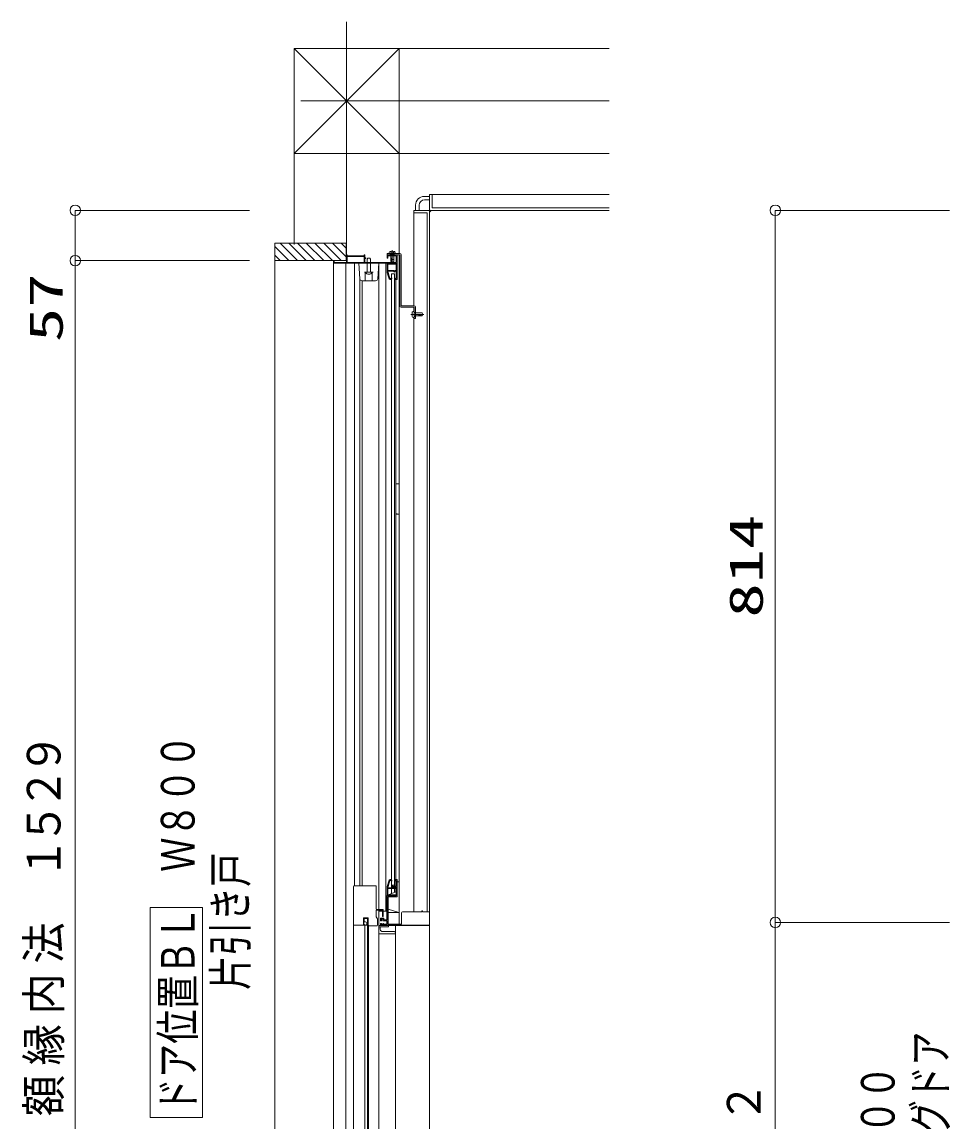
# Model space of a CAD drawing. Units: millimetres on the paper. Extents: x -305 to 305, y -152 to 152.
# Drawn here: x -218.2 to -165.1, y 20.5 to 83.3 of the extents above; entities that cross this region are included whole.
import ezdxf
from ezdxf.enums import TextEntityAlignment as Align

# ---------------------------------------------------------------- set-up
doc = ezdxf.new("R2010")
doc.units = ezdxf.units.MM
doc.linetypes.add('LONG_CHAIN', pattern=[21, 18, -1, 1, -1])
doc.layers.add('0-0_0', color=7, linetype='Continuous', lineweight=9)
doc.layers.add('0-1_VIEW0001', color=7, linetype='Continuous', lineweight=9)
doc.styles.add('ＭＳ ゴシック', font='')
doc.styles.get('ＭＳ ゴシック').set_extended_font_data('MS Gothic')

# ---------------------------------------------------------------- blocks, each defined once
blk = doc.blocks.new('_ORIGIN')
at = {"layer": '0-0_0'}
blk.add_line((0, 0), (-1, 0), dxfattribs=at)
blk.add_circle((0, 0), 0.5, dxfattribs=at)

msp = doc.modelspace()

# ---------------------------------------------------------------- linework, layer by layer
at = {"layer": '0-1_VIEW0001', "linetype": 'LONG_CHAIN'}
for p, q in [((-199.684, 83.335), (-199.684, 69.606)), ((-184.684, 78.823), (-202.292, 78.823))]:
    msp.add_line(p, q, dxfattribs=at)
at = {"layer": '0-1_VIEW0001'}
for p, q in [((-196.684, 81.823), (-202.684, 75.823)), ((-202.684, 81.823), (-202.684, 70.621)), ((-196.684, 75.823), (-202.683, 81.823)), ((-184.684, 81.823), (-202.683, 81.823)), ((-196.684, 81.823), (-196.684, 70.101)), ((-184.684, 75.823), (-202.684, 75.823)), ((-195.234, 73.371), (-194.934, 73.371)), ((-195.234, 73.171), (-194.934, 73.171)), ((-194.934, 73.471), (-184.684, 73.471)), ((-194.934, 72.596), (-194.934, 73.471)), ((-194.784, 72.721), (-194.784, 73.471)), ((-205.223, 72.571), (-215.183, 72.571)), ((-195.834, 72.571), (-195.834, 67.121)), ((-194.959, 72.571), (-195.834, 72.571)), ((-195.084, 72.421), (-195.834, 72.421)), ((-195.734, 72.872), (-195.734, 72.571)), ((-195.534, 72.872), (-195.534, 72.571)), ((-195.084, 72.421), (-195.084, 32.471)), ((-194.934, 72.546), (-194.934, 32.25)), ((-194.934, 32.571), (-194.934, 72.422)), ((-194.909, 72.571), (-184.684, 72.571)), ((-184.684, 72.571), (-194.785, 72.571)), ((-194.784, 72.721), (-184.684, 72.721)), ((-165.223, 72.571), (-175.183, 72.571)), ((-215.183, 70.297), (-215.183, 71.971)), ((-175.183, 32.471), (-175.183, 71.971)), ((-199.712, 70.696), (-203.787, 70.696)), ((-203.787, 70.696), (-203.787, -7.729)), ((-203.787, 70.511), (-202.973, 69.696)), ((-203.478, 70.696), (-202.478, 69.696)), ((-202.983, 70.696), (-201.983, 69.696)), ((-202.488, 70.696), (-201.488, 69.696)), ((-201.988, 70.696), (-200.988, 69.696)), ((-201.487, 70.696), (-200.488, 69.696)), ((-200.988, 70.696), (-199.988, 69.696)), ((-200.492, 70.696), (-199.712, 69.915)), ((-199.992, 70.696), (-199.712, 70.415)), ((-199.712, 69.696), (-199.712, 70.696)), ((-203.787, 70.016), (-203.468, 69.696)), ((-199.684, 70.021), (-199.684, 69.596)), ((-199.639, 70.021), (-199.684, 70.021)), ((-199.639, 69.971), (-199.639, 70.021)), ((-198.679, 69.971), (-199.639, 69.971)), ((-199.639, 69.926), (-199.639, 69.596)), ((-198.679, 69.926), (-199.639, 69.926)), ((-198.679, 69.971), (-198.679, 70.021)), ((-198.649, 70.021), (-198.679, 70.021)), ((-198.679, 69.596), (-198.679, 69.926)), ((-198.634, 69.866), (-198.634, 70.006)), ((-198.584, 69.866), (-198.634, 69.866)), ((-198.634, 69.821), (-198.584, 69.821)), ((-198.634, 69.596), (-198.634, 69.821)), ((-198.584, 69.821), (-198.584, 69.866)), ((-198.474, 69.846), (-198.509, 69.776)), ((-197.364, 70.101), (-196.634, 70.101)), ((-197.359, 70.021), (-197.359, 69.846)), ((-197.359, 69.846), (-197.319, 69.846)), ((-196.799, 70.021), (-197.344, 70.021)), ((-197.319, 69.976), (-196.839, 69.976)), ((-197.319, 69.846), (-197.319, 69.976)), ((-197.244, 70.101), (-197.239, 70.157)), ((-197.187, 70.1), (-197.187, 70.02)), ((-197.172, 70.22), (-197.126, 70.129)), ((-197.152, 69.652), (-197.152, 70.066)), ((-197.077, 69.62), (-197.137, 69.819)), ((-197.126, 70.129), (-197.069, 70.098)), ((-197.069, 69.677), (-197.112, 69.822)), ((-197.069, 70.289), (-197.069, 69.555)), ((-197.012, 70.129), (-197.069, 70.098)), ((-196.967, 70.22), (-197.012, 70.129)), ((-196.987, 70.066), (-196.987, 69.652)), ((-196.983, 70.077), (-196.983, 70.067)), ((-196.962, 70.101), (-196.962, 70.021)), ((-196.894, 70.101), (-196.899, 70.157)), ((-196.839, 69.976), (-196.839, 69.596)), ((-196.784, 68.646), (-196.784, 70.021)), ((-196.684, 70.021), (-196.684, 31.781)), ((-196.634, 70.021), (-196.634, 67.121)), ((-196.554, 70.021), (-196.554, 67.121)), ((-205.223, 69.697), (-215.183, 69.697)), ((-205.223, 69.697), (-215.183, 69.697)), ((-215.183, 69.697), (-215.183, 64.858)), ((-199.712, 69.696), (-203.787, 69.696)), ((-200.434, -3.72), (-200.434, 69.696)), ((-200.384, 69.696), (-200.434, 69.696)), ((-200.434, 69.546), (-196.839, 69.546)), ((-200.384, 69.596), (-200.384, 69.696)), ((-199.684, 69.596), (-200.384, 69.596)), ((-199.729, -4.7), (-199.729, 69.546)), ((-199.639, 69.596), (-198.679, 69.596)), ((-199.234, 33.971), (-199.234, 69.521)), ((-196.839, 69.596), (-198.634, 69.596)), ((-198.509, 69.116), (-198.509, 69.776)), ((-198.509, 69.546), (-198.509, 69.046)), ((-198.309, 69.116), (-198.309, 69.776)), ((-198.309, 69.546), (-198.309, 69.046)), ((-197.834, 69.546), (-197.9, 68.662)), ((-197.844, 32.621), (-197.844, 69.521)), ((-197.444, 32.521), (-197.444, 69.546)), ((-197.359, 69.037), (-197.359, 69.546)), ((-197.344, 69.546), (-197.324, 69.546)), ((-197.314, 69.486), (-197.314, 69.136)), ((-196.899, 69.486), (-197.314, 69.486)), ((-197.298, 69.531), (-196.933, 69.531)), ((-197.152, 69.766), (-197.121, 69.766)), ((-197.152, 69.652), (-197.077, 69.601)), ((-197.096, 69.766), (-196.987, 69.766)), ((-197.077, 69.62), (-197.077, 69.601)), ((-197.062, 69.601), (-197.077, 69.601)), ((-197.069, 69.677), (-197.062, 69.601)), ((-197.069, 69.677), (-197.069, 69.601)), ((-196.987, 69.652), (-197.062, 69.601)), ((-196.839, 69.546), (-196.839, 68.671)), ((-215.183, -6.128), (-215.183, 69.097)), ((-198.927, 33.971), (-198.927, 68.789)), ((-198.793, 68.546), (-198.025, 68.546)), ((-198.787, 33.971), (-198.787, 68.546)), ((-198.659, 69.046), (-198.409, 69.046)), ((-198.609, 68.546), (-198.609, 69.046)), ((-198.409, 69.046), (-198.159, 69.046)), ((-198.209, 68.546), (-198.209, 69.046)), ((-197.245, 68.657), (-197.355, 69.007)), ((-197.314, 69.136), (-196.997, 69.136)), ((-197.314, 69.091), (-197.314, 69.037)), ((-197.015, 69.091), (-197.314, 69.091)), ((-197.312, 69.02), (-197.204, 68.677)), ((-197.15, 68.621), (-197.197, 68.621)), ((-197.19, 68.666), (-197.169, 68.666)), ((-197.158, 68.671), (-197.122, 68.707)), ((-197.098, 68.667), (-197.14, 68.626)), ((-197.111, 68.711), (-197.109, 68.711)), ((-197.104, 68.946), (-197.104, 33.529)), ((-196.945, 68.946), (-197.104, 68.946)), ((-197.094, 68.696), (-197.094, 68.678)), ((-196.983, 69.066), (-197.005, 69.087)), ((-196.986, 69.132), (-196.972, 69.118)), ((-196.969, 69.061), (-196.973, 69.061)), ((-196.961, 68.996), (-196.961, 68.996)), ((-196.954, 69.116), (-196.92, 69.135)), ((-196.877, 69.107), (-196.95, 69.066)), ((-196.944, 68.946), (-196.944, 33.591)), ((-196.919, 68.696), (-196.944, 68.696)), ((-196.944, 68.621), (-196.809, 68.621)), ((-196.913, 69.136), (-196.884, 69.136)), ((-196.839, 68.671), (-196.894, 68.671)), ((-196.869, 69.121), (-196.869, 69.12)), ((-196.864, 68.621), (-196.864, 33.621)), ((-196.554, 67.121), (-195.814, 67.121)), ((-196.554, 67.041), (-195.814, 67.041)), ((-195.814, 66.796), (-195.87, 66.792)), ((-195.834, 67.041), (-195.834, 66.795)), ((-195.814, 67.041), (-195.814, 66.396)), ((-195.814, 66.734), (-195.734, 66.734)), ((-195.734, 66.396), (-195.734, 67.041)), ((-196.002, 66.621), (-195.268, 66.621)), ((-195.814, 66.446), (-195.87, 66.451)), ((-195.865, 66.621), (-195.684, 66.621)), ((-195.834, 66.448), (-195.834, 32.471)), ((-195.814, 66.539), (-195.365, 66.539)), ((-195.814, 66.509), (-195.734, 66.509)), ((-195.814, 66.396), (-195.734, 66.396)), ((-195.389, 66.621), (-195.534, 66.578)), ((-195.332, 66.614), (-195.532, 66.554)), ((-195.389, 66.621), (-195.314, 66.629)), ((-195.389, 66.621), (-195.314, 66.621)), ((-195.365, 66.539), (-195.314, 66.614)), ((-195.332, 66.614), (-195.314, 66.614)), ((-195.314, 66.614), (-195.314, 66.629)), ((-196.684, 56.948), (-196.864, 56.948)), ((-196.864, 55.251), (-196.685, 55.199)), ((-196.684, 55.198), (-196.864, 55.198)), ((-198.034, 33.971), (-199.234, 33.971)), ((-197.245, 34.286), (-197.355, 33.936)), ((-197.312, 33.923), (-197.201, 34.276)), ((-197.201, 34.276), (-197.169, 34.276)), ((-197.15, 34.321), (-197.197, 34.321)), ((-197.158, 34.272), (-197.122, 34.236)), ((-197.098, 34.276), (-197.14, 34.317)), ((-197.111, 34.231), (-197.109, 34.231)), ((-196.945, 33.996), (-197.104, 33.996)), ((-197.094, 34.246), (-197.094, 34.265)), ((-196.944, 34.321), (-196.809, 34.321)), ((-196.919, 34.246), (-196.944, 34.246)), ((-196.839, 34.271), (-196.894, 34.271)), ((-196.839, 33.946), (-196.839, 34.271)), ((-196.784, 34.296), (-196.784, 33.361)), ((-196.684, 34.198), (-196.784, 34.198)), ((-199.284, 33.921), (-199.284, 31.686)), ((-197.984, 32.636), (-197.984, 33.921)), ((-196.864, 33.621), (-197.384, 33.421)), ((-197.384, 31.696), (-197.384, 33.421)), ((-197.359, 32.016), (-197.359, 33.906)), ((-197.359, 33.411), (-196.933, 33.411)), ((-197.359, 33.396), (-197.324, 33.396)), ((-197.344, 33.396), (-196.839, 33.396)), ((-197.314, 33.851), (-197.314, 33.906)), ((-197.015, 33.851), (-197.314, 33.851)), ((-197.314, 33.806), (-196.997, 33.806)), ((-197.314, 33.456), (-197.314, 33.806)), ((-196.899, 33.456), (-197.314, 33.456)), ((-197.299, 33.336), (-197.299, 31.781)), ((-196.809, 33.336), (-197.299, 33.336)), ((-197.084, 33.916), (-197.084, 33.927)), ((-197.036, 33.873), (-197.072, 33.894)), ((-197.062, 33.94), (-197.016, 33.914)), ((-196.994, 33.866), (-197.011, 33.866)), ((-196.983, 33.877), (-197.005, 33.856)), ((-196.998, 33.916), (-196.972, 33.942)), ((-196.986, 33.811), (-196.972, 33.825)), ((-196.953, 33.897), (-196.977, 33.874)), ((-196.969, 33.881), (-196.973, 33.881)), ((-196.961, 33.946), (-196.839, 33.946)), ((-196.954, 33.827), (-196.92, 33.808)), ((-196.877, 33.836), (-196.95, 33.876)), ((-196.839, 33.901), (-196.943, 33.901)), ((-196.913, 33.806), (-196.884, 33.806)), ((-196.869, 33.821), (-196.869, 33.823)), ((-196.839, 33.396), (-196.839, 33.901)), ((-207.91, 32.722), (-210.91, 32.722)), ((-210.91, 20.722), (-210.91, 32.722)), ((-207.91, 20.722), (-207.91, 32.722)), ((-198.444, 32.146), (-198.714, 32.146)), ((-198.714, 32.146), (-198.714, 31.711)), ((-198.488, 32.101), (-198.488, -4.458)), ((-198.444, 31.716), (-198.444, 32.146)), ((-197.984, 32.205), (-197.984, 32.556)), ((-197.911, 32.075), (-197.982, 32.198)), ((-197.634, 32.621), (-197.969, 32.621)), ((-197.969, 32.571), (-197.649, 32.571)), ((-197.909, 31.725), (-197.909, 32.067)), ((-197.844, 32.571), (-197.844, -4.578)), ((-197.384, 32.522), (-197.844, 32.522)), ((-197.734, 32.121), (-197.559, 32.121)), ((-197.734, 32.121), (-197.734, 31.966)), ((-197.684, 32.071), (-197.684, 31.966)), ((-197.609, 32.071), (-197.684, 32.071)), ((-197.634, 32.556), (-197.634, 32.236)), ((-197.619, 32.221), (-197.599, 32.221)), ((-197.609, 31.966), (-197.609, 32.071)), ((-197.584, 32.236), (-197.584, 32.571)), ((-197.559, 32.121), (-197.559, 32.016)), ((-197.299, 32.628), (-196.685, 32.449)), ((-196.684, 32.448), (-197.299, 32.448)), ((-196.534, 31.781), (-196.534, 32.421)), ((-196.484, 32.471), (-195.374, 32.471)), ((-195.374, 32.546), (-195.334, 32.546)), ((-195.374, 32.471), (-195.374, 32.546)), ((-195.334, 32.546), (-195.334, 32.471)), ((-195.334, 32.471), (-194.984, 32.471)), ((-194.934, 32.571), (-194.934, 32.25)), ((-194.934, 32.421), (-194.934, 31.736)), ((-199.284, 31.711), (-199.284, -6.288)), ((-198.434, 31.711), (-199.284, 31.711)), ((-199.239, 31.711), (-198.673, 31.711)), ((-198.689, 31.776), (-198.689, 31.849)), ((-198.688, 31.854), (-198.673, 31.893)), ((-198.659, 31.751), (-198.664, 31.751)), ((-198.66, 31.719), (-198.651, 31.733)), ((-198.589, 31.711), (-198.659, 31.711)), ((-198.649, 31.741), (-198.649, 31.741)), ((-198.638, -4.408), (-198.638, 31.711)), ((-198.488, 31.671), (-197.952, 31.671)), ((-198.434, -4.578), (-198.434, 31.711)), ((-197.931, 31.684), (-197.911, 31.718)), ((-197.844, 31.7), (-197.299, 31.7)), ((-197.844, 31.619), (-197.296, 31.619)), ((-197.76, 31.497), (-197.76, 31.619)), ((-197.684, 31.966), (-197.734, 31.966)), ((-197.734, 31.816), (-197.684, 31.816)), ((-197.734, 31.721), (-197.734, 31.816)), ((-194.949, 31.721), (-197.734, 31.721)), ((-197.684, 31.816), (-197.684, 31.761)), ((-197.684, 31.761), (-197.609, 31.761)), ((-197.359, 31.966), (-197.609, 31.966)), ((-197.609, 31.816), (-197.569, 31.816)), ((-197.609, 31.761), (-197.609, 31.816)), ((-197.569, 31.816), (-197.569, 31.771)), ((-197.569, 31.771), (-197.359, 31.771)), ((-197.559, 32.016), (-197.359, 32.016)), ((-194.934, 31.696), (-197.384, 31.696)), ((-197.359, 31.771), (-197.359, 31.966)), ((-197.299, 31.781), (-196.534, 31.781)), ((-197.299, 31.7), (-197.284, 31.656)), ((-197.28, 31.722), (-197.285, 31.722)), ((-197.28, 31.722), (-197.139, 31.722)), ((-196.894, 31.31), (-196.894, 31.696)), ((-194.934, 31.696), (-194.934, -4.754)), ((-165.223, 31.871), (-175.183, 31.871)), ((-165.223, 31.871), (-175.183, 31.871)), ((-197.844, 31.222), (-196.947, 31.222)), ((-196.959, 31.347), (-197.61, 31.347)), ((-196.894, 31.222), (-196.894, -4.754)), ((-175.183, -6.129), (-175.183, 31.271)), ((-207.91, 20.722), (-210.91, 20.722))]:
    msp.add_line(p, q, dxfattribs=at)
for points in [[(-198.634, 70.006), (-198.638, 70.017), (-198.649, 70.021)], [(-198.309, 69.776), (-198.344, 69.846), (-198.474, 69.846)], [(-197.364, 70.101), (-197.364, 70.021), (-196.634, 70.021)], [(-197.156, 70.076), (-197.156, 70.066), (-196.962, 70.066)], [(-197.834, 69.546), (-198.984, 69.546), (-198.918, 68.662)], [(-197.324, 69.546), (-197.317, 69.544), (-197.311, 69.539), (-197.306, 69.533), (-197.298, 69.531)], [(-196.933, 69.531), (-196.926, 69.533), (-196.921, 69.536)], [(-196.921, 69.536), (-196.872, 69.529), (-196.899, 69.486)], [(-197.355, 69.007), (-197.358, 69.022), (-197.359, 69.037)], [(-197.314, 69.037), (-197.313, 69.028), (-197.312, 69.02)], [(-197.197, 68.621), (-197.227, 68.631), (-197.245, 68.657)], [(-197.204, 68.677), (-197.199, 68.669), (-197.19, 68.666)], [(-197.169, 68.666), (-197.163, 68.668), (-197.158, 68.671)], [(-197.14, 68.626), (-197.145, 68.623), (-197.15, 68.621)], [(-197.122, 68.707), (-197.117, 68.71), (-197.111, 68.711)], [(-197.109, 68.711), (-197.098, 68.707), (-197.094, 68.696)], [(-197.094, 68.678), (-197.095, 68.672), (-197.098, 68.667)], [(-197.005, 69.087), (-197.01, 69.09), (-197.015, 69.091)], [(-196.997, 69.136), (-196.991, 69.135), (-196.986, 69.132)], [(-196.973, 69.061), (-196.979, 69.063), (-196.983, 69.066)], [(-196.972, 69.118), (-196.964, 69.114), (-196.954, 69.116)], [(-196.95, 69.066), (-196.959, 69.063), (-196.969, 69.061)], [(-196.92, 69.135), (-196.917, 69.136), (-196.913, 69.136)], [(-196.894, 68.671), (-196.901, 68.674), (-196.904, 68.681), (-196.908, 68.692), (-196.919, 68.696)], [(-196.884, 69.136), (-196.873, 69.132), (-196.869, 69.121)], [(-196.869, 69.12), (-196.871, 69.113), (-196.877, 69.107)], [(-196.809, 68.621), (-196.791, 68.629), (-196.784, 68.646)], [(-195.814, 66.704), (-195.365, 66.704), (-195.314, 66.629)], [(-199.234, 33.971), (-199.269, 33.957), (-199.284, 33.921)], [(-197.984, 33.921), (-197.999, 33.957), (-198.034, 33.971)], [(-197.197, 34.321), (-197.227, 34.312), (-197.245, 34.286)], [(-197.169, 34.276), (-197.163, 34.275), (-197.158, 34.272)], [(-197.14, 34.317), (-197.145, 34.32), (-197.15, 34.321)], [(-197.122, 34.236), (-197.117, 34.233), (-197.111, 34.231)], [(-197.109, 34.231), (-197.098, 34.236), (-197.094, 34.246)], [(-197.094, 34.265), (-197.095, 34.271), (-197.098, 34.276)], [(-196.894, 34.271), (-196.901, 34.269), (-196.904, 34.261), (-196.908, 34.251), (-196.919, 34.246)], [(-196.809, 34.321), (-196.791, 34.314), (-196.784, 34.296)], [(-197.355, 33.936), (-197.358, 33.921), (-197.359, 33.906)], [(-197.314, 33.906), (-197.313, 33.914), (-197.312, 33.923)], [(-197.084, 33.927), (-197.077, 33.94), (-197.062, 33.94)], [(-197.072, 33.894), (-197.081, 33.903), (-197.084, 33.916)], [(-197.011, 33.866), (-197.024, 33.868), (-197.036, 33.873)], [(-197.016, 33.914), (-197.007, 33.912), (-196.998, 33.916)], [(-197.005, 33.856), (-197.01, 33.853), (-197.015, 33.851)], [(-196.997, 33.806), (-196.991, 33.808), (-196.986, 33.811)], [(-196.977, 33.874), (-196.985, 33.868), (-196.994, 33.866)], [(-196.973, 33.881), (-196.979, 33.88), (-196.983, 33.877)], [(-196.972, 33.942), (-196.967, 33.945), (-196.961, 33.946)], [(-196.972, 33.825), (-196.964, 33.829), (-196.954, 33.827)], [(-196.95, 33.876), (-196.959, 33.88), (-196.969, 33.881)], [(-196.943, 33.901), (-196.949, 33.9), (-196.953, 33.897)], [(-196.933, 33.411), (-196.926, 33.41), (-196.921, 33.406)], [(-196.921, 33.406), (-196.872, 33.414), (-196.899, 33.456)], [(-196.92, 33.808), (-196.917, 33.807), (-196.913, 33.806)], [(-196.884, 33.806), (-196.873, 33.811), (-196.869, 33.821)], [(-196.869, 33.823), (-196.871, 33.83), (-196.877, 33.836)], [(-196.784, 33.361), (-196.791, 33.344), (-196.809, 33.336)], [(-198.669, 31.911), (-198.669, 32.101), (-198.488, 32.101)], [(-197.969, 32.621), (-197.98, 32.626), (-197.984, 32.636)], [(-197.984, 32.556), (-197.98, 32.567), (-197.969, 32.571)], [(-197.982, 32.198), (-197.984, 32.201), (-197.984, 32.205)], [(-197.909, 32.067), (-197.91, 32.071), (-197.911, 32.075)], [(-197.649, 32.571), (-197.638, 32.567), (-197.634, 32.556)], [(-197.584, 32.571), (-197.599, 32.607), (-197.634, 32.621)], [(-197.634, 32.236), (-197.63, 32.226), (-197.619, 32.221)], [(-197.599, 32.221), (-197.588, 32.226), (-197.584, 32.236)], [(-196.534, 32.421), (-196.519, 32.457), (-196.484, 32.471)], [(-194.984, 32.471), (-194.949, 32.457), (-194.934, 32.421)], [(-198.689, 31.849), (-198.689, 31.851), (-198.688, 31.854)], [(-198.664, 31.751), (-198.682, 31.759), (-198.689, 31.776)], [(-198.673, 31.893), (-198.67, 31.902), (-198.669, 31.911)], [(-198.673, 31.711), (-198.665, 31.713), (-198.66, 31.719)], [(-198.649, 31.741), (-198.652, 31.749), (-198.659, 31.751)], [(-198.651, 31.733), (-198.65, 31.737), (-198.649, 31.741)], [(-197.952, 31.671), (-197.94, 31.675), (-197.931, 31.684)], [(-197.911, 31.718), (-197.91, 31.722), (-197.909, 31.725)], [(-197.76, 31.497), (-197.736, 31.414), (-197.665, 31.357), (-197.61, 31.347)], [(-197.296, 31.619), (-197.284, 31.64), (-197.284, 31.656)], [(-194.934, 31.736), (-194.938, 31.726), (-194.949, 31.721)], [(-196.947, 31.222), (-196.884, 31.222), (-196.884, 31.272)], [(-196.884, 31.272), (-196.884, 31.279), (-196.885, 31.287), (-196.89, 31.302), (-196.894, 31.309), (-196.903, 31.322), (-196.909, 31.328), (-196.924, 31.338), (-196.932, 31.342), (-196.941, 31.344)]]:
    msp.add_lwpolyline(points, dxfattribs=at)
for centre, radius, start, end in [((-195.234, 72.871), 0.5, 90, 180), ((-195.234, 72.871), 0.3, 90, 180), ((-194.959, 72.546), 0.025, 0, 90), ((-194.909, 72.596), 0.025, 180, 270), ((-194.784, 72.421), 0.15, 90, 180), ((-197.174, 70.152), 0.065, 105.88085, 175), ((-197.069, 69.781), 0.45, 74.11915, 105.88085), ((-197.181, 70.076), 0.025, 0, 90), ((-197.124, 69.819), 0.0124, 12.80904, 180), ((-196.958, 70.076), 0.025, 90, 178.93738), ((-196.964, 70.152), 0.065, 5, 74.11915), ((-196.634, 70.021), 0.08, 0, 90), ((-198.793, 68.671), 0.125, 184.28915, 270), ((-198.589, 69.039), 0.0077, 90, 207.28096), ((-198.409, 69.131), 0.21, 207.28096, 332.71904), ((-198.229, 69.039), 0.0077, 332.71904, 90), ((-198.025, 68.671), 0.125, 270, 355.71085), ((-196.554, 67.121), 0.08, 180, 270), ((-195.494, 66.621), 0.45, 164.11915, 195.88085), ((-195.864, 66.727), 0.065, 95, 164.11915), ((-195.814, 67.041), 0.08, 0, 90), ((-195.864, 66.516), 0.065, 195.88085, 265), ((-195.532, 66.566), 0.0124, 102.80904, 270), ((-198.637, 31.808), 0.108, 296.4011, 107.43882), ((-196.959, 31.272), 0.075, 75.99261, 90)]:
    msp.add_arc(centre, radius, start, end, dxfattribs=at)

# ---------------------------------------------------------------- block references
at = {"layer": '0-1_VIEW0001', "xscale": 0.6, "yscale": 0.6}
for p, rotation in [((-215.183, 72.571), 90), ((-175.183, 72.571), 90), ((-215.183, 69.697), 270), ((-215.183, 69.697), 90), ((-175.183, 31.871), 270), ((-175.183, 31.871), 90)]:
    msp.add_blockref('_ORIGIN', p, dxfattribs=dict(at, rotation=rotation))

# ---------------------------------------------------------------- texts
at = {"layer": '0-1_VIEW0001', "style": 'ＭＳ ゴシック'}
for s, width, p in [('57', 1.5, (-215.322, 65.042)), ('814', 1.5, (-175.322, 49.297)), ('ドア位置ＢＬ\u3000Ｗ８００', 0.75, (-207.79, 21.007)), ('９', 0.9, (-215.449, 40.323)), ('２', 0.9, (-215.449, 38.335)), ('５', 0.9, (-215.449, 36.347)), ('１', 0.9, (-215.449, 34.359)), ('片引き戸', 0.75, (-204.793, 28.007)), ('法', 0.9, (-215.449, 29.519)), ('内', 0.9, (-215.449, 26.611)), ('縁', 0.9, (-215.449, 23.703)), ('２枚折りドア／スイングドア', 0.75, (-164.793, 0.095)), ('ドア位置ＢＬ\u3000Ｗ８００', 0.75, (-167.79, 2.095)), ('額', 0.9, (-215.449, 20.795)), ('２', 0.9, (-175.449, 20.405))]:
    msp.add_text(s, height=1.921, rotation=90, dxfattribs=dict(at, width=width)).set_placement(p, align=Align.BOTTOM_LEFT)

doc.saveas('drawing.dxf')
